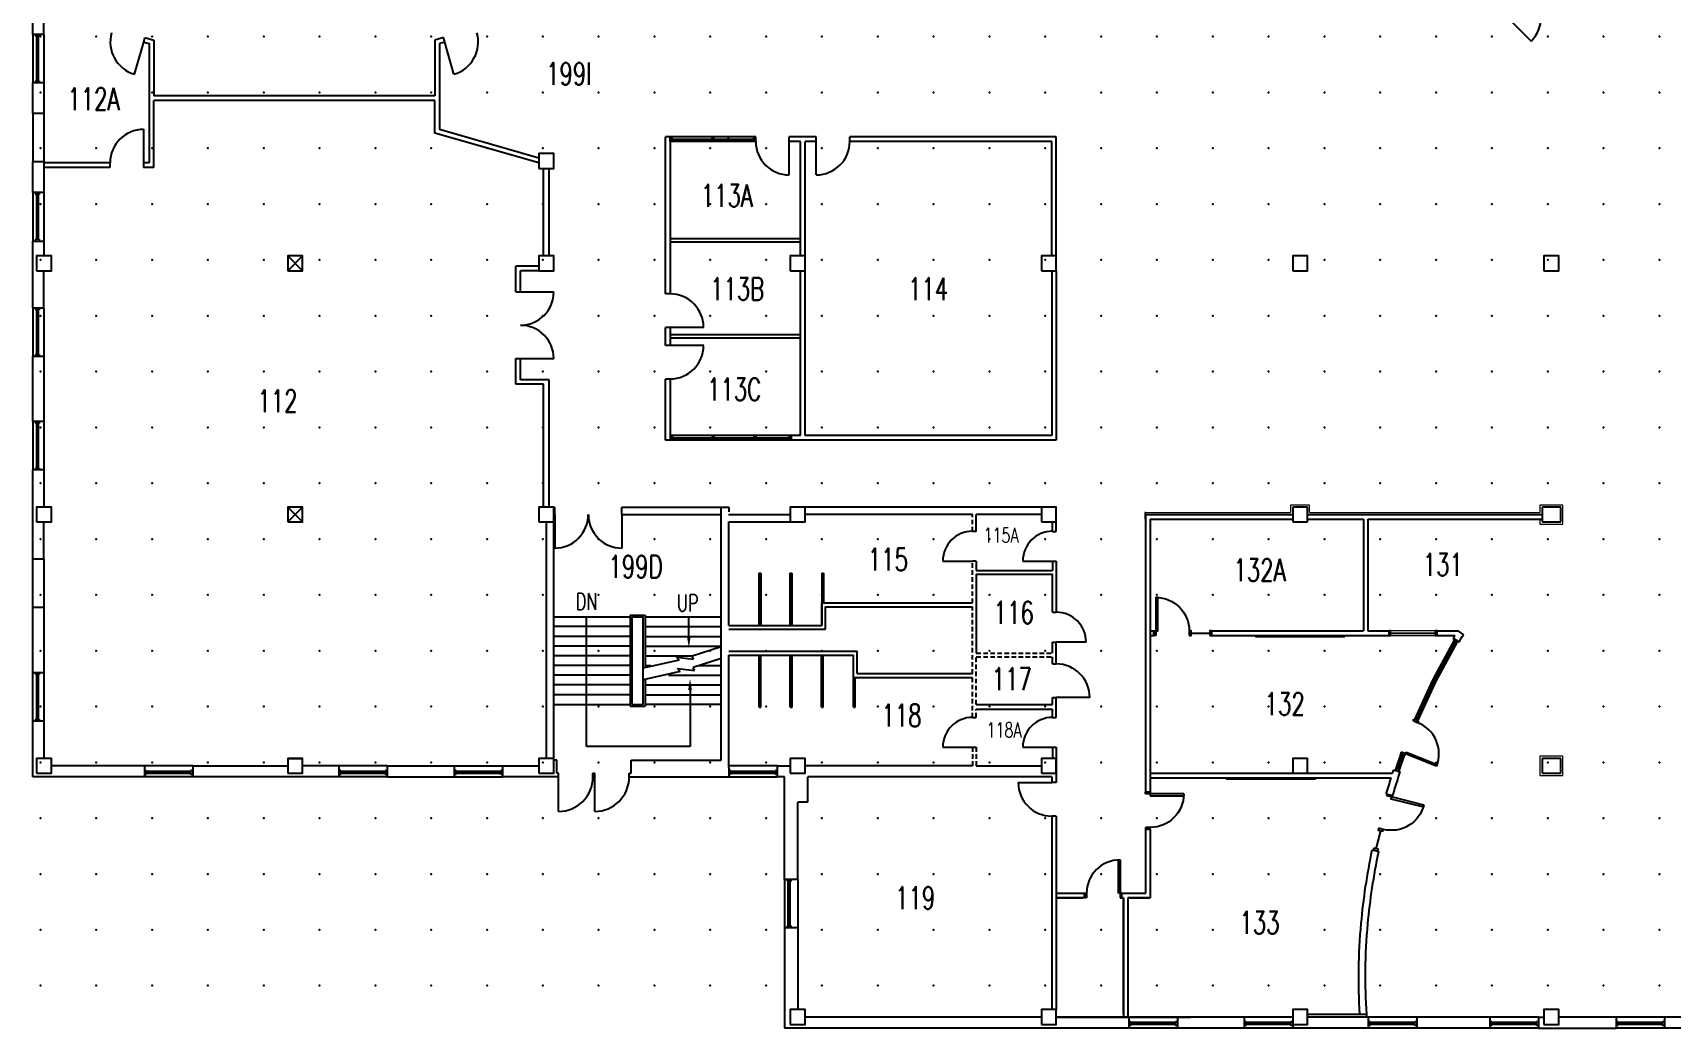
# Model space of a CAD drawing. Header units: millimetres. Extents: x 14 to 316, y 29 to 222.
# Drawn here: x 14.1 to 163, y 29.3 to 119.8 of the extents above; entities that cross this region are included whole.
import ezdxf
from ezdxf.enums import TextEntityAlignment as Align

# ---------------------------------------------------------------- set-up
doc = ezdxf.new("R2010")
doc.units = ezdxf.units.MM
doc.linetypes.add('DASH5', pattern=[0.63889, 0.41667, -0.22222])
for name, color, linetype in [('A-CIRC-TEXT', 1, 'Continuous'), ('A-DOOR', 2, 'Continuous'), ('A-FLOR-IDEN', 202, 'Continuous'), ('A-FLOR-LEVL', 7, 'DASH5'), ('A-FLOR-STRS', 1, 'Continuous'), ('A-FLOR-TPTN', 40, 'Continuous'), ('A-GLAZ', 5, 'Continuous'), ('A-WALL', 7, 'Continuous')]:
    doc.layers.add(name, color=color, linetype=linetype)
doc.styles.add('ROMANS', font='romans.shx', dxfattribs={"height": 0.1})

# ---------------------------------------------------------------- blocks, each defined once
blk = doc.blocks.new('*U4')
blk.add_point((0, 0))
blk = doc.blocks.new('*U5')
at = {"color": 0, "linetype": 'ByBlock', "lineweight": -2, "transparency": 16777216}
for p in [(0, 86.2342), (5.0726, 86.2342), (10.1452, 86.2342), (15.2178, 86.2342), (20.2904, 86.2342), (25.363, 86.2342), (30.4356, 86.2342), (35.5082, 86.2342), (40.5808, 86.2342), (45.6534, 86.2342), (50.726, 86.2342), (55.7986, 86.2342), (60.8712, 86.2342), (65.9438, 86.2342), (71.0164, 86.2342), (76.089, 86.2342), (81.1616, 86.2342), (86.2342, 86.2342), (91.3068, 86.2342), (96.3794, 86.2342), (101.452, 86.2342), (106.5246, 86.2342), (111.5972, 86.2342), (116.6698, 86.2342), (121.7424, 86.2342), (126.815, 86.2342), (131.8876, 86.2342), (136.9602, 86.2342), (142.0328, 86.2342), (147.1054, 86.2342), (0, 81.1616), (5.0726, 81.1616), (10.1452, 81.1616), (15.2178, 81.1616), (20.2904, 81.1616), (25.363, 81.1616), (30.4356, 81.1616), (35.5082, 81.1616), (40.5808, 81.1616), (45.6534, 81.1616), (50.726, 81.1616), (55.7986, 81.1616), (60.8712, 81.1616), (65.9438, 81.1616), (71.0164, 81.1616), (76.089, 81.1616), (81.1616, 81.1616), (86.2342, 81.1616), (91.3068, 81.1616), (96.3794, 81.1616), (101.452, 81.1616), (106.5246, 81.1616), (111.5972, 81.1616), (116.6698, 81.1616), (121.7424, 81.1616), (126.815, 81.1616), (131.8876, 81.1616), (136.9602, 81.1616), (142.0328, 81.1616), (147.1054, 81.1616), (0, 76.089), (5.0726, 76.089), (10.1452, 76.089), (15.2178, 76.089), (20.2904, 76.089), (25.363, 76.089), (30.4356, 76.089), (35.5082, 76.089), (40.5808, 76.089), (45.6534, 76.089), (50.726, 76.089), (55.7986, 76.089), (60.8712, 76.089), (65.9438, 76.089), (71.0164, 76.089), (76.089, 76.089), (81.1616, 76.089), (86.2342, 76.089), (91.3068, 76.089), (96.3794, 76.089), (101.452, 76.089), (106.5246, 76.089), (111.5972, 76.089), (116.6698, 76.089), (121.7424, 76.089), (126.815, 76.089), (131.8876, 76.089), (136.9602, 76.089), (142.0328, 76.089), (147.1054, 76.089), (0, 71.0164), (5.0726, 71.0164), (10.1452, 71.0164), (15.2178, 71.0164), (20.2904, 71.0164), (25.363, 71.0164), (30.4356, 71.0164), (35.5082, 71.0164), (40.5808, 71.0164), (45.6534, 71.0164), (50.726, 71.0164), (55.7986, 71.0164), (60.8712, 71.0164), (65.9438, 71.0164), (71.0164, 71.0164), (76.089, 71.0164), (81.1616, 71.0164), (86.2342, 71.0164), (91.3068, 71.0164), (96.3794, 71.0164), (101.452, 71.0164), (106.5246, 71.0164), (111.5972, 71.0164), (116.6698, 71.0164), (121.7424, 71.0164), (126.815, 71.0164), (131.8876, 71.0164), (136.9602, 71.0164), (142.0328, 71.0164), (147.1054, 71.0164), (0, 65.9438), (5.0726, 65.9438), (10.1452, 65.9438), (15.2178, 65.9438), (20.2904, 65.9438), (25.363, 65.9438), (30.4356, 65.9438), (35.5082, 65.9438), (40.5808, 65.9438), (45.6534, 65.9438), (50.726, 65.9438), (55.7986, 65.9438), (60.8712, 65.9438), (65.9438, 65.9438), (71.0164, 65.9438), (76.089, 65.9438), (81.1616, 65.9438), (86.2342, 65.9438), (91.3068, 65.9438), (96.3794, 65.9438), (101.452, 65.9438), (106.5246, 65.9438), (111.5972, 65.9438), (116.6698, 65.9438), (121.7424, 65.9438), (126.815, 65.9438), (131.8876, 65.9438), (136.9602, 65.9438), (142.0328, 65.9438), (147.1054, 65.9438), (0, 60.8712), (5.0726, 60.8712), (10.1452, 60.8712), (15.2178, 60.8712), (20.2904, 60.8712), (25.363, 60.8712), (30.4356, 60.8712), (35.5082, 60.8712), (40.5808, 60.8712), (45.6534, 60.8712), (50.726, 60.8712), (55.7986, 60.8712), (60.8712, 60.8712), (65.9438, 60.8712), (71.0164, 60.8712), (76.089, 60.8712), (81.1616, 60.8712), (86.2342, 60.8712), (91.3068, 60.8712), (96.3794, 60.8712), (101.452, 60.8712), (106.5246, 60.8712), (111.5972, 60.8712), (116.6698, 60.8712), (121.7424, 60.8712), (126.815, 60.8712), (131.8876, 60.8712), (136.9602, 60.8712), (142.0328, 60.8712), (147.1054, 60.8712), (0, 55.7986), (5.0726, 55.7986), (10.1452, 55.7986), (15.2178, 55.7986), (20.2904, 55.7986), (25.363, 55.7986), (30.4356, 55.7986), (35.5082, 55.7986), (40.5808, 55.7986), (45.6534, 55.7986), (50.726, 55.7986), (55.7986, 55.7986), (60.8712, 55.7986), (65.9438, 55.7986), (71.0164, 55.7986), (76.089, 55.7986), (81.1616, 55.7986), (86.2342, 55.7986), (91.3068, 55.7986), (96.3794, 55.7986), (101.452, 55.7986), (106.5246, 55.7986), (111.5972, 55.7986), (116.6698, 55.7986), (121.7424, 55.7986), (126.815, 55.7986), (131.8876, 55.7986), (136.9602, 55.7986), (142.0328, 55.7986), (147.1054, 55.7986), (0, 50.726), (5.0726, 50.726), (10.1452, 50.726), (15.2178, 50.726), (20.2904, 50.726), (25.363, 50.726), (30.4356, 50.726), (35.5082, 50.726), (40.5808, 50.726), (45.6534, 50.726), (50.726, 50.726), (55.7986, 50.726), (60.8712, 50.726), (65.9438, 50.726), (71.0164, 50.726), (76.089, 50.726), (81.1616, 50.726), (86.2342, 50.726), (91.3068, 50.726), (96.3794, 50.726), (101.452, 50.726), (106.5246, 50.726), (111.5972, 50.726), (116.6698, 50.726), (121.7424, 50.726), (126.815, 50.726), (131.8876, 50.726), (136.9602, 50.726), (142.0328, 50.726), (147.1054, 50.726), (0, 45.6534), (5.0726, 45.6534), (10.1452, 45.6534), (15.2178, 45.6534), (20.2904, 45.6534), (25.363, 45.6534), (30.4356, 45.6534), (35.5082, 45.6534), (40.5808, 45.6534), (45.6534, 45.6534), (50.726, 45.6534), (55.7986, 45.6534), (60.8712, 45.6534), (65.9438, 45.6534), (71.0164, 45.6534), (76.089, 45.6534), (81.1616, 45.6534), (86.2342, 45.6534), (91.3068, 45.6534), (96.3794, 45.6534), (101.452, 45.6534), (106.5246, 45.6534), (111.5972, 45.6534), (116.6698, 45.6534), (121.7424, 45.6534), (126.815, 45.6534), (131.8876, 45.6534), (136.9602, 45.6534), (142.0328, 45.6534), (147.1054, 45.6534), (0, 40.5808), (5.0726, 40.5808), (10.1452, 40.5808), (15.2178, 40.5808), (20.2904, 40.5808), (25.363, 40.5808), (30.4356, 40.5808), (35.5082, 40.5808), (40.5808, 40.5808), (45.6534, 40.5808), (50.726, 40.5808), (55.7986, 40.5808), (60.8712, 40.5808), (65.9438, 40.5808), (71.0164, 40.5808), (76.089, 40.5808), (81.1616, 40.5808), (86.2342, 40.5808), (91.3068, 40.5808), (96.3794, 40.5808), (101.452, 40.5808), (106.5246, 40.5808), (111.5972, 40.5808), (116.6698, 40.5808), (121.7424, 40.5808), (126.815, 40.5808), (131.8876, 40.5808), (136.9602, 40.5808), (142.0328, 40.5808), (147.1054, 40.5808), (0, 35.5082), (5.0726, 35.5082), (10.1452, 35.5082), (15.2178, 35.5082), (20.2904, 35.5082), (25.363, 35.5082), (30.4356, 35.5082), (35.5082, 35.5082), (40.5808, 35.5082), (45.6534, 35.5082), (50.726, 35.5082), (55.7986, 35.5082), (60.8712, 35.5082), (65.9438, 35.5082), (71.0164, 35.5082), (76.089, 35.5082), (81.1616, 35.5082), (86.2342, 35.5082), (91.3068, 35.5082), (96.3794, 35.5082), (101.452, 35.5082), (106.5246, 35.5082), (111.5972, 35.5082), (116.6698, 35.5082), (121.7424, 35.5082), (126.815, 35.5082), (131.8876, 35.5082), (136.9602, 35.5082), (142.0328, 35.5082), (147.1054, 35.5082), (0, 30.4356), (5.0726, 30.4356), (10.1452, 30.4356), (15.2178, 30.4356), (20.2904, 30.4356), (25.363, 30.4356), (30.4356, 30.4356), (35.5082, 30.4356), (40.5808, 30.4356), (45.6534, 30.4356), (50.726, 30.4356), (55.7986, 30.4356), (60.8712, 30.4356), (65.9438, 30.4356), (71.0164, 30.4356), (76.089, 30.4356), (81.1616, 30.4356), (86.2342, 30.4356), (91.3068, 30.4356), (96.3794, 30.4356), (101.452, 30.4356), (106.5246, 30.4356), (111.5972, 30.4356), (116.6698, 30.4356), (121.7424, 30.4356), (126.815, 30.4356), (131.8876, 30.4356), (136.9602, 30.4356), (142.0328, 30.4356), (147.1054, 30.4356), (0, 25.363), (5.0726, 25.363), (10.1452, 25.363), (15.2178, 25.363), (20.2904, 25.363), (25.363, 25.363), (30.4356, 25.363), (35.5082, 25.363), (40.5808, 25.363), (45.6534, 25.363), (50.726, 25.363), (55.7986, 25.363), (60.8712, 25.363), (65.9438, 25.363), (71.0164, 25.363), (76.089, 25.363), (81.1616, 25.363), (86.2342, 25.363), (91.3068, 25.363), (96.3794, 25.363), (101.452, 25.363), (106.5246, 25.363), (111.5972, 25.363), (116.6698, 25.363), (121.7424, 25.363), (126.815, 25.363), (131.8876, 25.363), (136.9602, 25.363), (142.0328, 25.363), (147.1054, 25.363), (0, 20.2904), (5.0726, 20.2904), (10.1452, 20.2904), (15.2178, 20.2904), (20.2904, 20.2904), (25.363, 20.2904), (30.4356, 20.2904), (35.5082, 20.2904), (40.5808, 20.2904), (45.6534, 20.2904), (50.726, 20.2904), (55.7986, 20.2904), (60.8712, 20.2904), (65.9438, 20.2904), (71.0164, 20.2904), (76.089, 20.2904), (81.1616, 20.2904), (86.2342, 20.2904), (91.3068, 20.2904), (96.3794, 20.2904), (101.452, 20.2904), (106.5246, 20.2904), (111.5972, 20.2904), (116.6698, 20.2904), (121.7424, 20.2904), (126.815, 20.2904), (131.8876, 20.2904), (136.9602, 20.2904), (142.0328, 20.2904), (147.1054, 20.2904), (0, 15.2178), (5.0726, 15.2178), (10.1452, 15.2178), (15.2178, 15.2178), (20.2904, 15.2178), (25.363, 15.2178), (30.4356, 15.2178), (35.5082, 15.2178), (40.5808, 15.2178), (45.6534, 15.2178), (50.726, 15.2178), (55.7986, 15.2178), (60.8712, 15.2178), (65.9438, 15.2178), (71.0164, 15.2178), (76.089, 15.2178), (81.1616, 15.2178), (86.2342, 15.2178), (91.3068, 15.2178), (96.3794, 15.2178), (101.452, 15.2178), (106.5246, 15.2178), (111.5972, 15.2178), (116.6698, 15.2178), (121.7424, 15.2178), (126.815, 15.2178), (131.8876, 15.2178), (136.9602, 15.2178), (142.0328, 15.2178), (147.1054, 15.2178), (0, 10.1452), (5.0726, 10.1452), (10.1452, 10.1452), (15.2178, 10.1452), (20.2904, 10.1452), (25.363, 10.1452), (30.4356, 10.1452), (35.5082, 10.1452), (40.5808, 10.1452), (45.6534, 10.1452), (50.726, 10.1452), (55.7986, 10.1452), (60.8712, 10.1452), (65.9438, 10.1452), (71.0164, 10.1452), (76.089, 10.1452), (81.1616, 10.1452), (86.2342, 10.1452), (91.3068, 10.1452), (96.3794, 10.1452), (101.452, 10.1452), (106.5246, 10.1452), (111.5972, 10.1452), (116.6698, 10.1452), (121.7424, 10.1452), (126.815, 10.1452), (131.8876, 10.1452), (136.9602, 10.1452), (142.0328, 10.1452), (147.1054, 10.1452), (0, 5.0726), (5.0726, 5.0726), (10.1452, 5.0726), (15.2178, 5.0726), (20.2904, 5.0726), (25.363, 5.0726), (30.4356, 5.0726), (35.5082, 5.0726), (40.5808, 5.0726), (45.6534, 5.0726), (50.726, 5.0726), (55.7986, 5.0726), (60.8712, 5.0726), (65.9438, 5.0726), (71.0164, 5.0726), (76.089, 5.0726), (81.1616, 5.0726), (86.2342, 5.0726), (91.3068, 5.0726), (96.3794, 5.0726), (101.452, 5.0726), (106.5246, 5.0726), (111.5972, 5.0726), (116.6698, 5.0726), (121.7424, 5.0726), (126.815, 5.0726), (131.8876, 5.0726), (136.9602, 5.0726), (142.0328, 5.0726), (147.1054, 5.0726), (0, 0), (5.0726, 0), (10.1452, 0), (15.2178, 0), (20.2904, 0), (25.363, 0), (30.4356, 0), (35.5082, 0), (40.5808, 0), (45.6534, 0), (50.726, 0), (55.7986, 0), (60.8712, 0), (65.9438, 0), (71.0164, 0), (76.089, 0), (81.1616, 0), (86.2342, 0), (91.3068, 0), (96.3794, 0), (101.452, 0), (106.5246, 0), (111.5972, 0), (116.6698, 0), (121.7424, 0), (126.815, 0), (131.8876, 0), (136.9602, 0), (142.0328, 0), (147.1054, 0)]:
    blk.add_blockref('*U4', p, dxfattribs=at)

msp = doc.modelspace()

# ---------------------------------------------------------------- linework, layer by layer
at = {"layer": 'A-CIRC-TEXT'}
for p, q in [((64.38, 54.91), (64.38, 66.67)), ((73.69, 64.91), (73.69, 66.67)), ((73.8, 60.03), (73.8, 54.91)), ((73.8, 54.91), (64.38, 54.91))]:
    msp.add_line(p, q, dxfattribs=at)
for points in [[(73.86, 64.91), (73.52, 64.91), (73.69, 63.89)], [(73.97, 60.03), (73.63, 60.03), (73.8, 61.05)]]:
    msp.add_solid(points, dxfattribs=at)
at = {"layer": 'A-DOOR'}
for p, q in [((148.09, 121.15), (150.24, 119)), ((23.32, 115.99), (24.16, 118.91)), ((52.35, 115.99), (51.51, 118.91)), ((24.14, 110.98), (24.14, 107.93)), ((82.81, 106.83), (82.81, 109.88)), ((85.27, 106.83), (85.27, 109.88)), ((58.38, 96.22), (61.42, 96.22)), ((75.04, 92.98), (71.99, 92.98)), ((75.04, 91.34), (71.99, 91.34)), ((58.38, 90.14), (61.42, 90.14)), ((61.51, 75.97), (61.51, 72.93)), ((67.6, 75.97), (67.6, 72.93)), ((96.77, 71.75), (99.47, 71.75)), ((104.04, 71.75), (106.74, 71.75)), ((109.79, 64.39), (107.08, 64.39)), ((119.33, 65.2), (121.02, 65.2)), ((110.12, 59.36), (107.08, 59.36)), ((96.77, 54.84), (99.47, 54.84)), ((104.03, 54.84), (106.74, 54.84)), ((61.85, 49), (61.85, 52.13)), ((65.14, 49), (65.14, 52.13)), ((103.61, 51.62), (106.66, 51.62)), ((115.19, 50.59), (115.19, 50.76)), ((115.19, 50.76), (115.62, 50.76)), ((115.62, 50.76), (115.62, 50.59)), ((115.62, 50.76), (115.62, 50.59)), ((115.62, 50.59), (115.19, 50.59)), ((115.62, 50.59), (115.19, 50.59)), ((118.66, 50.59), (115.62, 50.59)), ((115.62, 50.59), (115.62, 50.42)), ((115.62, 50.42), (118.66, 50.42)), ((118.66, 50.42), (118.66, 50.59)), ((115.19, 47.55), (115.19, 47.38)), ((115.62, 47.55), (115.19, 47.55)), ((115.19, 47.38), (115.62, 47.38)), ((115.62, 47.38), (115.62, 47.55)), ((136.54, 47.25), (136.12, 45.61)), ((112.72, 41.56), (112.72, 44.61)), ((112.72, 44.61), (112.87, 44.61)), ((112.87, 44.61), (112.87, 41.56)), ((109.65, 41.56), (109.82, 41.56)), ((109.65, 41.15), (109.65, 41.56)), ((109.82, 41.15), (109.65, 41.15)), ((109.82, 41.56), (109.82, 41.15)), ((112.87, 41.56), (112.72, 41.56)), ((113.03, 41.56), (112.87, 41.56)), ((112.87, 41.56), (112.87, 41.15)), ((112.87, 41.15), (113.03, 41.15)), ((113.03, 41.15), (113.03, 41.56))]:
    msp.add_line(p, q, dxfattribs=at)
at = {"layer": 'A-DOOR', "extrusion": (0, 0, -1)}
for p, q in [((139.52, 57.22), (139.58, 57.38)), ((139.92, 57.07), (139.52, 57.22)), ((139.58, 57.38), (139.98, 57.23)), ((139.98, 57.23), (139.92, 57.07)), ((138.41, 54.39), (138.35, 54.23)), ((138.35, 54.23), (138.75, 54.08)), ((138.81, 54.23), (138.41, 54.39)), ((138.75, 54.08), (138.81, 54.23)), ((138.81, 54.23), (138.87, 54.39)), ((141.64, 53.12), (138.81, 54.23)), ((138.87, 54.39), (141.7, 53.28)), ((141.7, 53.28), (141.64, 53.12))]:
    msp.add_line(p, q, dxfattribs=at)
at = {"layer": 'A-DOOR', "linetype": 'Continuous', "flags": 128}
for points in [[(116.12, 65.41), (116.29, 65.41), (116.29, 68.45), (116.12, 68.45), (116.12, 65.41)], [(116.12, 64.99), (115.95, 64.99), (115.95, 65.41), (116.12, 65.41), (116.12, 64.99)], [(119.16, 64.99), (119.33, 64.99), (119.33, 65.41), (119.16, 65.41), (119.16, 64.99)], [(121.02, 64.99), (121.19, 64.99), (121.19, 65.41), (121.02, 65.41), (121.02, 64.99)], [(137.12, 50.42), (137.16, 50.58), (137.57, 50.48), (137.53, 50.32), (137.12, 50.42)], [(137.53, 50.32), (137.48, 50.15), (140.44, 49.41), (140.48, 49.58), (137.53, 50.32)], [(136.37, 47.47), (136.33, 47.3), (136.74, 47.2), (136.78, 47.37), (136.37, 47.47)], [(135.92, 45.66), (135.88, 45.5), (136.29, 45.4), (136.33, 45.56), (135.92, 45.66)]]:
    msp.add_lwpolyline(points, close=True, dxfattribs=at)
at = {"layer": 'A-DOOR', "flags": 128}
for points in [[(109.65, 41.56), (109.65, 41.15)], [(113.03, 41.15), (113.03, 41.56)]]:
    msp.add_lwpolyline(points, dxfattribs=at)
at = {"layer": 'A-DOOR'}
for centre, radius, start, end in [((148.09, 121.15), 3.04, 314.9899, 359.9899), ((24.16, 118.91), 3.04, 164.0546, 254.0546), ((51.51, 118.91), 3.04, 285.9454, 15.9454), ((24.14, 107.93), 3.04, 90, 180), ((82.81, 109.88), 3.04, 180, 270), ((85.27, 109.88), 3.04, 270, 0), ((58.38, 96.22), 3.04, 270, 0), ((71.99, 92.98), 3.04, 0, 90), ((58.38, 90.14), 3.04, 0, 90), ((71.99, 91.34), 3.04, 270, 0), ((61.51, 75.97), 3.04, 270, 0), ((67.6, 75.97), 3.04, 180, 270), ((99.47, 71.75), 2.71, 90, 180), ((106.74, 71.75), 2.71, 90, 180), ((107.08, 64.39), 2.71, 0, 90), ((107.08, 59.36), 3.04, 0, 90), ((99.47, 54.84), 2.71, 90, 180), ((106.74, 54.84), 2.71, 90, 180), ((138.81, 54.23), 3.04, 338.6108, 68.6108), ((61.85, 52.13), 3.13, 270, 0), ((65.14, 52.13), 3.13, 270, 0), ((106.66, 51.62), 3.04, 180, 270), ((112.87, 41.56), 3.04, 90, 180)]:
    msp.add_arc(centre, radius, start, end, dxfattribs=at)
at = {"layer": 'A-DOOR', "linetype": 'Continuous', "extrusion": (0, 0, -1)}
for centre, start, end in [((-116.12, 65.41), 90, 180), ((-137.53, 50.32), 194.1066, 284.1066)]:
    msp.add_arc(centre, 3.04, start, end, dxfattribs=at)
at = {"layer": 'A-DOOR', "extrusion": (0, 0, -1)}
msp.add_arc((-115.62, 50.59), 3.04, 180, 270, dxfattribs=at)
at = {"layer": 'A-FLOR-LEVL', "linetype": 'Continuous'}
for p, q in [((61.42, 76.65), (61.51, 76.65)), ((67.6, 76.65), (76.64, 76.65)), ((77.32, 75.97), (82.9, 75.97))]:
    msp.add_line(p, q, dxfattribs=at)
at = {"layer": 'A-FLOR-LEVL'}
for p, q in [((77.32, 76.65), (77.32, 75.97)), ((84.25, 75.8), (84.25, 76.65)), ((99.47, 74.45), (99.47, 75.97)), ((99.47, 67.94), (99.47, 71.75)), ((99.47, 61.52), (99.47, 67.6)), ((106.74, 67.1), (107.08, 67.1)), ((106.74, 64.39), (107.08, 64.39)), ((99.81, 63.38), (106.74, 63.38)), ((99.81, 63.04), (106.75, 63.04)), ((99.81, 58.73), (99.81, 63.04)), ((99.47, 57.54), (99.47, 61.18)), ((99.81, 57.54), (99.81, 58.3)), ((99.47, 57.54), (99.81, 57.54)), ((99.47, 54.84), (99.47, 53.15)), ((99.47, 54.84), (99.81, 54.84)), ((99.81, 54.84), (99.81, 53.15))]:
    msp.add_line(p, q, dxfattribs=at)
at = {"layer": 'A-FLOR-STRS'}
for p, q in [((61.42, 66.67), (68.36, 66.67)), ((68.36, 65.79), (61.42, 65.79)), ((68.36, 66.84), (68.36, 58.56)), ((68.36, 66.84), (69.71, 66.84)), ((68.53, 58.73), (68.53, 66.67)), ((68.53, 66.67), (69.54, 66.67)), ((69.54, 58.73), (69.54, 66.67)), ((69.71, 66.84), (69.71, 62.09)), ((69.71, 66.67), (76.66, 66.67)), ((69.71, 65.79), (76.58, 65.79)), ((68.36, 64.91), (61.42, 64.91)), ((68.36, 64.03), (61.42, 64.03)), ((69.71, 64.91), (76.64, 64.91)), ((69.71, 64.03), (76.64, 64.03)), ((68.36, 63.14), (61.42, 63.14)), ((72.81, 62.75), (69.54, 62.03)), ((69.71, 63.14), (74.05, 63.14)), ((72.58, 63.02), (74.11, 62.84)), ((72.81, 62.75), (72.58, 63.02)), ((76.64, 63.96), (73.98, 63.12)), ((74.11, 62.84), (73.98, 63.12)), ((76.64, 62.9), (74.07, 62.08)), ((68.36, 62.26), (61.42, 62.26)), ((68.36, 61.38), (61.42, 61.38)), ((72.9, 61.71), (69.54, 60.97)), ((69.71, 62.26), (70.25, 62.26)), ((71.84, 61.38), (76.64, 61.38)), ((72.67, 61.99), (74.2, 61.8)), ((72.9, 61.71), (72.67, 61.99)), ((74.2, 61.8), (74.07, 62.08)), ((74.63, 62.26), (76.64, 62.26)), ((68.36, 60.5), (61.42, 60.5)), ((68.36, 59.61), (61.42, 59.61)), ((69.71, 61.02), (69.71, 58.56)), ((69.71, 60.5), (76.64, 60.5)), ((69.71, 59.61), (76.64, 59.61)), ((61.42, 58.73), (68.36, 58.73)), ((68.36, 58.56), (69.71, 58.56)), ((68.53, 58.73), (69.54, 58.73)), ((76.64, 58.73), (69.71, 58.73))]:
    msp.add_line(p, q, dxfattribs=at)
at = {"layer": 'A-FLOR-TPTN'}
for p, q in [((80.06, 70.65), (80.06, 65.91)), ((80.06, 70.65), (80.23, 70.65)), ((80.23, 70.65), (80.23, 65.91)), ((82.87, 70.65), (82.87, 65.91)), ((82.87, 70.65), (83.04, 70.65)), ((83.04, 70.65), (83.04, 65.91)), ((85.78, 70.65), (85.78, 65.91)), ((85.78, 70.65), (85.94, 70.65)), ((85.94, 70.65), (85.94, 67.94)), ((80.07, 58.47), (80.07, 63.21)), ((80.24, 58.47), (80.24, 63.21)), ((82.9, 58.47), (82.9, 63.21)), ((83.07, 58.47), (83.07, 63.21)), ((85.73, 58.47), (85.73, 63.21)), ((85.9, 58.47), (85.9, 63.21)), ((88.64, 58.47), (88.64, 61.18)), ((88.8, 58.47), (88.8, 61.18)), ((80.07, 58.47), (80.24, 58.47)), ((82.9, 58.47), (83.07, 58.47)), ((85.73, 58.47), (85.9, 58.47)), ((88.64, 58.47), (88.8, 58.47))]:
    msp.add_line(p, q, dxfattribs=at)
at = {"layer": 'A-GLAZ'}
for p, q in [((14.33, 119.6), (14.33, 119.43)), ((14.67, 119.43), (14.33, 119.43)), ((14.41, 119.43), (14.41, 115.37)), ((14.58, 119.43), (14.58, 115.37)), ((14.67, 119.6), (14.67, 119.43)), ((14.33, 115.37), (14.33, 115.2)), ((14.67, 115.37), (14.33, 115.37)), ((14.67, 115.37), (14.67, 115.21)), ((137.45, 65.2), (141.51, 65.2)), ((143.19, 64.51), (141.33, 61.06)), ((143.34, 64.43), (141.48, 60.98)), ((141.63, 60.9), (143.49, 64.35)), ((141.26, 60.92), (139.63, 57.36)), ((141.41, 60.85), (139.79, 57.29)), ((139.94, 57.22), (141.57, 60.78)), ((138.39, 54.22), (137.93, 52.89)), ((138.09, 52.83), (138.55, 54.16)), ((138.25, 52.78), (138.71, 54.11)), ((82.65, 42.66), (82.65, 42.83)), ((82.65, 42.66), (82.65, 42.83)), ((82.65, 42.66), (82.99, 42.66)), ((82.65, 42.66), (82.99, 42.66)), ((82.73, 38.6), (82.73, 42.66)), ((82.73, 38.6), (82.73, 42.66)), ((82.9, 38.6), (82.9, 42.66)), ((82.9, 38.6), (82.9, 42.66)), ((82.99, 42.66), (82.99, 42.83)), ((82.99, 42.66), (82.99, 42.83)), ((82.65, 38.6), (82.99, 38.6)), ((82.65, 38.43), (82.65, 38.6)), ((82.65, 38.6), (82.99, 38.6)), ((82.65, 38.43), (82.65, 38.6)), ((82.99, 38.43), (82.99, 38.6)), ((82.99, 38.43), (82.99, 38.6)), ((146.66, 29.89), (146.49, 29.89)), ((146.66, 29.89), (146.49, 29.89)), ((146.66, 29.55), (146.66, 29.89)), ((146.66, 29.55), (146.66, 29.89)), ((150.71, 29.81), (146.66, 29.81)), ((150.71, 29.81), (146.66, 29.81)), ((150.88, 29.89), (150.71, 29.89)), ((150.71, 29.55), (150.71, 29.89)), ((150.88, 29.89), (150.71, 29.89)), ((150.71, 29.55), (150.71, 29.89)), ((158.11, 29.89), (157.94, 29.89)), ((158.11, 29.89), (157.94, 29.89)), ((158.11, 29.55), (158.11, 29.89)), ((158.11, 29.55), (158.11, 29.89)), ((162.17, 29.81), (158.11, 29.81)), ((162.17, 29.81), (158.11, 29.81)), ((162.33, 29.89), (162.17, 29.89)), ((162.17, 29.55), (162.17, 29.89)), ((162.33, 29.89), (162.17, 29.89)), ((162.17, 29.55), (162.17, 29.89)), ((146.66, 29.55), (146.49, 29.55)), ((146.66, 29.55), (146.49, 29.55)), ((150.71, 29.64), (146.66, 29.64)), ((150.71, 29.64), (146.66, 29.64)), ((150.88, 29.55), (150.71, 29.55)), ((150.88, 29.55), (150.71, 29.55)), ((158.11, 29.55), (157.94, 29.55)), ((158.11, 29.55), (157.94, 29.55)), ((162.17, 29.64), (158.11, 29.64)), ((162.17, 29.64), (158.11, 29.64)), ((162.33, 29.55), (162.17, 29.55)), ((162.33, 29.55), (162.17, 29.55))]:
    msp.add_line(p, q, dxfattribs=at)
at = {"layer": 'A-GLAZ', "lineweight": -3, "ltscale": 0.25}
for p, q in [((71.99, 109.88), (71.99, 110.3)), ((72.16, 109.88), (72.16, 110.3)), ((75.8, 109.88), (75.8, 110.3)), ((75.97, 109.88), (75.97, 110.3)), ((79.6, 109.88), (79.6, 110.3)), ((72.16, 110.09), (75.8, 110.09)), ((75.97, 110.09), (79.6, 110.09)), ((71.99, 87.73), (71.99, 87.3)), ((71.99, 83.16), (71.99, 82.74)), ((72.16, 83.16), (72.16, 82.74)), ((72.16, 82.95), (75.8, 82.95)), ((75.8, 83.16), (75.8, 82.74)), ((75.97, 83.16), (75.97, 82.74)), ((75.97, 82.95), (79.6, 82.95)), ((79.6, 83.16), (79.6, 82.74)), ((79.77, 83.16), (79.77, 82.74)), ((79.77, 82.95), (82.81, 82.95)), ((82.81, 83.16), (82.81, 82.74)), ((82.98, 83.16), (82.98, 82.74))]:
    msp.add_line(p, q, dxfattribs=at)
at = {"layer": 'A-GLAZ', "linetype": 'Continuous'}
for p, q in [((14.33, 105.23), (14.33, 105.06)), ((14.67, 105.06), (14.33, 105.06)), ((14.41, 105.06), (14.41, 101)), ((14.58, 105.06), (14.58, 101)), ((14.67, 105.23), (14.67, 105.06)), ((14.67, 101), (14.33, 101)), ((14.33, 101), (14.33, 100.83)), ((14.67, 101), (14.67, 100.83)), ((14.33, 94.74), (14.33, 94.57)), ((14.67, 94.57), (14.33, 94.57)), ((14.41, 94.57), (14.41, 90.52)), ((14.58, 94.57), (14.58, 90.52)), ((14.67, 94.74), (14.67, 94.57)), ((14.67, 90.52), (14.33, 90.52)), ((14.33, 90.52), (14.33, 90.35)), ((14.67, 90.52), (14.67, 90.35)), ((14.33, 84.43), (14.33, 84.26)), ((14.67, 84.26), (14.33, 84.26)), ((14.41, 84.26), (14.41, 80.2)), ((14.58, 84.26), (14.58, 80.2)), ((14.67, 84.43), (14.67, 84.26)), ((14.67, 80.2), (14.33, 80.2)), ((14.33, 80.2), (14.33, 80.03)), ((14.67, 80.2), (14.67, 80.03)), ((14.33, 61.6), (14.33, 61.43)), ((14.67, 61.43), (14.33, 61.43)), ((14.41, 61.43), (14.41, 57.37)), ((14.58, 61.43), (14.58, 57.37)), ((14.67, 61.6), (14.67, 61.43)), ((14.67, 57.37), (14.33, 57.37)), ((14.33, 57.37), (14.33, 57.2)), ((14.67, 57.37), (14.67, 57.2)), ((24.39, 52.71), (24.22, 52.71)), ((24.39, 52.37), (24.22, 52.37)), ((24.39, 52.37), (24.39, 52.71)), ((28.45, 52.62), (24.39, 52.62)), ((28.45, 52.45), (24.39, 52.45)), ((28.45, 52.37), (28.45, 52.71)), ((28.62, 52.71), (28.45, 52.71)), ((28.62, 52.37), (28.45, 52.37)), ((42.06, 52.71), (41.89, 52.71)), ((42.06, 52.37), (41.89, 52.37)), ((42.06, 52.37), (42.06, 52.71)), ((46.12, 52.62), (42.06, 52.62)), ((46.12, 52.45), (42.06, 52.45)), ((46.12, 52.37), (46.12, 52.71)), ((46.29, 52.71), (46.12, 52.71)), ((46.29, 52.37), (46.12, 52.37)), ((52.55, 52.71), (52.38, 52.71)), ((52.55, 52.37), (52.38, 52.37)), ((52.55, 52.37), (52.55, 52.71)), ((56.61, 52.62), (52.55, 52.62)), ((56.61, 52.45), (52.55, 52.45)), ((56.61, 52.37), (56.61, 52.71)), ((56.77, 52.71), (56.61, 52.71)), ((56.77, 52.37), (56.61, 52.37)), ((77.49, 52.71), (77.32, 52.71)), ((77.49, 52.37), (77.32, 52.37)), ((77.49, 52.37), (77.49, 52.71)), ((81.55, 52.62), (77.49, 52.62)), ((81.55, 52.45), (77.49, 52.45)), ((81.55, 52.37), (81.55, 52.71)), ((81.72, 52.71), (81.55, 52.71)), ((81.72, 52.37), (81.55, 52.37)), ((113.84, 29.89), (113.68, 29.89)), ((113.84, 29.89), (113.68, 29.89)), ((113.84, 29.55), (113.84, 29.89)), ((113.84, 29.55), (113.84, 29.89)), ((117.9, 29.81), (113.84, 29.81)), ((117.9, 29.81), (113.84, 29.81)), ((117.9, 29.55), (117.9, 29.89)), ((118.07, 29.89), (117.9, 29.89)), ((117.9, 29.55), (117.9, 29.89)), ((118.07, 29.89), (117.9, 29.89)), ((124.33, 29.89), (124.16, 29.89)), ((124.33, 29.89), (124.16, 29.89)), ((124.33, 29.55), (124.33, 29.89)), ((124.33, 29.55), (124.33, 29.89)), ((128.39, 29.81), (124.33, 29.81)), ((128.39, 29.81), (124.33, 29.81)), ((128.39, 29.55), (128.39, 29.89)), ((128.56, 29.89), (128.39, 29.89)), ((128.39, 29.55), (128.39, 29.89)), ((128.56, 29.89), (128.39, 29.89)), ((135.6, 29.89), (135.43, 29.89)), ((135.6, 29.89), (135.43, 29.89)), ((135.6, 29.55), (135.6, 29.89)), ((135.6, 29.55), (135.6, 29.89)), ((139.65, 29.81), (135.6, 29.81)), ((139.65, 29.81), (135.6, 29.81)), ((139.65, 29.55), (139.65, 29.89)), ((139.82, 29.89), (139.65, 29.89)), ((139.65, 29.55), (139.65, 29.89)), ((139.82, 29.89), (139.65, 29.89)), ((113.84, 29.55), (113.68, 29.55)), ((113.84, 29.55), (113.68, 29.55)), ((117.9, 29.64), (113.84, 29.64)), ((117.9, 29.64), (113.84, 29.64)), ((118.07, 29.55), (117.9, 29.55)), ((118.07, 29.55), (117.9, 29.55)), ((124.33, 29.55), (124.16, 29.55)), ((124.33, 29.55), (124.16, 29.55)), ((128.39, 29.64), (124.33, 29.64)), ((128.39, 29.64), (124.33, 29.64)), ((128.56, 29.55), (128.39, 29.55)), ((128.56, 29.55), (128.39, 29.55)), ((135.6, 29.55), (135.43, 29.55)), ((135.6, 29.55), (135.43, 29.55)), ((139.65, 29.64), (135.6, 29.64)), ((139.65, 29.64), (135.6, 29.64)), ((139.82, 29.55), (139.65, 29.55)), ((139.82, 29.55), (139.65, 29.55))]:
    msp.add_line(p, q, dxfattribs=at)
at = {"layer": 'A-GLAZ', "lineweight": 18}
for p, q in [((141.51, 65.41), (137.45, 65.41)), ((137.45, 64.99), (141.51, 64.99))]:
    msp.add_line(p, q, dxfattribs=at)
at = {"layer": 'A-GLAZ', "flags": 128}
for points in [[(137.28, 65.41), (137.28, 64.99), (137.45, 64.99), (137.45, 65.41), (137.28, 65.41)], [(141.51, 65.41), (141.51, 64.99), (141.68, 64.99), (141.68, 65.41), (141.51, 65.41)]]:
    msp.add_lwpolyline(points, dxfattribs=at)
for points in [[(143.19, 64.51), (143.49, 64.35), (143.56, 64.48), (143.26, 64.64), (143.19, 64.51)], [(141.63, 60.9), (141.33, 61.06), (141.26, 60.93), (141.56, 60.77), (141.63, 60.9)], [(141.26, 60.92), (141.57, 60.78), (141.63, 60.91), (141.32, 61.05), (141.26, 60.92)], [(139.94, 57.22), (139.63, 57.36), (139.57, 57.23), (139.88, 57.09), (139.94, 57.22)], [(138.39, 54.22), (138.71, 54.11), (138.76, 54.25), (138.44, 54.36), (138.39, 54.22)], [(138.25, 52.78), (137.93, 52.89), (137.88, 52.75), (138.2, 52.64), (138.25, 52.78)]]:
    msp.add_lwpolyline(points, close=True, dxfattribs=at)
at = {"layer": 'A-WALL'}
for p, q in [((14.08, 119.6), (14.08, 125.69)), ((15.09, 119.6), (15.09, 120.95)), ((14.08, 119.6), (14.08, 115.21)), ((15.09, 119.6), (14.08, 119.6)), ((15.09, 119.6), (15.09, 115.21)), ((24.16, 118.91), (24.27, 119.32)), ((24.27, 119.32), (25.07, 119.09)), ((51.4, 119.32), (50.6, 119.09)), ((51.51, 118.91), (51.4, 119.32)), ((24.16, 118.91), (24.64, 118.78)), ((24.64, 118.78), (24.64, 107.93)), ((25.07, 119.09), (25.07, 114.02)), ((25.07, 119.09), (25.07, 114.02)), ((50.6, 119.09), (50.6, 114.02)), ((51.51, 118.91), (51.02, 118.78)), ((51.02, 118.78), (51.02, 110.96)), ((14.08, 112.41), (14.08, 115.21)), ((15.09, 115.21), (14.08, 115.21)), ((15.09, 115.21), (15.09, 112.41)), ((50.6, 114.02), (25.07, 114.02)), ((50.6, 113.6), (25.07, 113.6)), ((25.07, 107.51), (25.07, 113.6)), ((50.6, 110.64), (50.6, 113.6)), ((14.08, 112.41), (14.08, 108.02)), ((15.09, 112.41), (14.08, 112.41)), ((15.09, 112.41), (15.09, 108.02)), ((60.07, 107.93), (50.6, 110.64)), ((60.07, 108.37), (51.02, 110.96)), ((71.57, 96.02), (71.57, 110.3)), ((79.77, 110.3), (71.57, 110.3)), ((77.28, 109.88), (77.28, 110.3)), ((79.77, 109.88), (79.77, 110.3)), ((85.27, 110.3), (82.81, 110.3)), ((82.81, 109.88), (82.81, 110.3)), ((85.27, 109.88), (85.27, 110.3)), ((107.08, 110.3), (88.31, 110.3)), ((88.31, 109.88), (88.31, 110.3)), ((107.08, 99.48), (107.08, 110.3)), ((71.99, 109.88), (71.99, 96.02)), ((79.77, 109.88), (71.99, 109.88)), ((83.83, 109.88), (82.81, 109.88)), ((83.83, 99.48), (83.83, 109.88)), ((84.25, 83.16), (84.25, 109.88)), ((85.27, 109.88), (84.25, 109.88)), ((106.66, 109.88), (88.31, 109.88)), ((106.66, 99.48), (106.66, 109.88)), ((14.08, 105.23), (14.08, 108.02)), ((15.09, 108.02), (14.08, 108.02)), ((15.09, 108.02), (15.09, 105.23)), ((21.09, 107.93), (15.09, 107.93)), ((21.09, 107.51), (15.09, 107.51)), ((21.09, 107.93), (21.09, 107.51)), ((24.14, 107.93), (24.14, 107.51)), ((24.64, 107.93), (24.14, 107.93)), ((25.07, 107.51), (24.14, 107.51)), ((60.49, 99.48), (60.49, 107.43)), ((61, 99.48), (61, 107.43)), ((14.08, 105.23), (14.08, 100.83)), ((15.09, 105.23), (14.08, 105.23)), ((15.09, 105.23), (15.09, 100.83)), ((14.08, 94.74), (14.08, 100.83)), ((14.08, 100.83), (15.09, 100.83)), ((15.09, 100.83), (15.09, 99.48)), ((38.6, 99.48), (37.24, 98.13)), ((37.24, 99.48), (38.6, 98.13)), ((60.07, 98.55), (57.96, 98.55)), ((57.96, 96.22), (57.96, 98.55)), ((15.09, 94.74), (15.09, 98.13)), ((60.07, 98.13), (58.38, 98.13)), ((58.38, 96.22), (58.38, 98.13)), ((83.83, 83.16), (83.83, 98.13)), ((106.66, 98.13), (106.66, 83.16)), ((107.08, 98.13), (107.08, 82.74)), ((57.96, 96.22), (58.38, 96.22)), ((71.99, 96.02), (71.57, 96.02)), ((14.08, 94.74), (14.08, 90.35)), ((15.09, 94.74), (14.08, 94.74)), ((15.09, 94.74), (15.09, 90.35)), ((71.57, 91.34), (71.57, 92.98)), ((71.99, 92.98), (71.57, 92.98)), ((71.99, 92.98), (71.99, 91.34)), ((71.99, 92.89), (71.99, 92.98)), ((71.99, 91.34), (71.57, 91.34)), ((14.08, 84.43), (14.08, 90.35)), ((15.09, 90.35), (14.08, 90.35)), ((15.09, 90.35), (15.09, 84.43)), ((57.96, 87.81), (57.96, 90.14)), ((57.96, 90.14), (58.38, 90.14)), ((58.38, 88.23), (58.38, 90.14)), ((61, 88.23), (58.38, 88.23)), ((61, 76.65), (61, 88.23)), ((71.57, 82.74), (71.57, 88.29)), ((71.99, 88.29), (71.57, 88.29)), ((71.99, 88.29), (71.99, 83.16)), ((60.49, 87.81), (57.96, 87.81)), ((60.49, 76.65), (60.49, 87.81)), ((14.08, 84.43), (14.08, 80.03)), ((15.09, 84.43), (14.08, 84.43)), ((15.09, 84.43), (15.09, 80.03)), ((107.08, 82.74), (71.57, 82.74)), ((83.83, 83.16), (71.99, 83.16)), ((106.66, 83.16), (84.25, 83.16)), ((14.08, 71.92), (14.08, 80.03)), ((15.09, 80.03), (14.08, 80.03)), ((15.09, 80.03), (15.09, 76.65)), ((37.24, 76.65), (38.6, 75.3)), ((38.6, 76.65), (37.24, 75.3)), ((38.6, 75.3), (38.6, 76.65)), ((61.51, 75.97), (61.51, 76.65)), ((67.6, 75.97), (67.6, 76.65)), ((76.64, 53.65), (76.64, 76.65)), ((76.64, 76.65), (77.32, 76.65)), ((105.73, 76.65), (84.25, 76.65)), ((99.47, 75.97), (84.25, 75.97)), ((105.73, 75.97), (99.81, 75.97)), ((99.81, 74.45), (99.81, 75.97)), ((115.2, 75.97), (128.56, 75.97)), ((129.91, 76.65), (128.56, 76.65)), ((128.56, 76.65), (128.56, 75.3)), ((129.91, 75.3), (129.91, 76.65)), ((129.91, 75.97), (151.22, 75.97)), ((152.91, 76.65), (151.22, 76.65)), ((151.22, 76.65), (151.22, 75.3)), ((152.91, 75.3), (152.91, 76.65)), ((15.09, 71.92), (15.09, 75.3)), ((60.75, 53.82), (60.75, 75.3)), ((61.42, 53.82), (61.42, 75.3)), ((77.32, 65.91), (77.32, 75.3)), ((99.81, 74.45), (99.47, 74.45)), ((106.74, 74.45), (106.74, 75.3)), ((106.74, 74.45), (107.08, 74.45)), ((107.08, 74.45), (107.08, 75.8)), ((115.61, 75.56), (128.56, 75.56)), ((128.56, 75.3), (129.91, 75.3)), ((129.91, 75.56), (134.98, 75.56)), ((134.98, 75.56), (134.98, 65.41)), ((135.39, 75.56), (135.39, 65.41)), ((135.39, 75.56), (151.22, 75.56)), ((151.22, 75.3), (152.91, 75.3)), ((14.08, 67.52), (14.08, 71.92)), ((15.09, 71.92), (14.08, 71.92)), ((15.09, 71.92), (15.09, 67.52)), ((99.81, 71.75), (99.47, 71.75)), ((99.81, 71.75), (99.81, 70.9)), ((106.74, 71.75), (107.08, 71.75)), ((106.74, 71.75), (106.74, 70.9)), ((107.08, 71.75), (107.08, 67.1)), ((99.81, 70.9), (106.74, 70.9)), ((99.81, 70.56), (106.74, 70.56)), ((99.81, 70.56), (99.81, 63.38)), ((106.74, 67.1), (106.74, 70.56)), ((14.08, 61.6), (14.08, 67.52)), ((15.09, 67.52), (14.08, 67.52)), ((15.09, 67.52), (15.09, 61.6)), ((85.77, 67.94), (99.47, 67.94)), ((85.77, 65.91), (85.77, 67.94)), ((86.11, 67.6), (99.47, 67.6)), ((86.11, 65.57), (86.11, 67.6)), ((77.32, 65.91), (85.77, 65.91)), ((77.32, 65.57), (86.11, 65.57)), ((115.61, 66.58), (115.61, 66.17)), ((115.61, 66.15), (115.61, 66.08)), ((106.74, 63.38), (106.74, 64.39)), ((107.08, 62.4), (107.08, 64.39)), ((115.61, 65.41), (115.95, 65.41)), ((115.61, 64.99), (115.95, 64.99)), ((115.95, 65.41), (115.95, 64.99)), ((121.19, 65.41), (134.98, 65.41)), ((121.19, 65.41), (121.19, 64.99)), ((121.19, 64.99), (137.28, 64.99)), ((135.39, 65.41), (137.28, 65.41)), ((141.68, 65.41), (143.56, 65.41)), ((141.68, 64.99), (143.32, 64.99)), ((143.15, 64.7), (143.68, 64.41)), ((143.56, 65.41), (144.07, 65.06)), ((77.32, 63.55), (88.99, 63.55)), ((77.32, 52.98), (77.32, 63.21)), ((77.32, 63.21), (88.65, 63.21)), ((88.65, 61.18), (88.65, 63.21)), ((88.99, 61.52), (88.99, 63.55)), ((106.74, 62.4), (106.74, 63.04)), ((14.08, 57.2), (14.08, 61.6)), ((15.09, 61.6), (14.08, 61.6)), ((15.09, 61.6), (15.09, 57.2)), ((76.64, 53.65), (76.64, 61.26)), ((88.65, 61.18), (99.47, 61.18)), ((88.99, 61.52), (99.47, 61.52)), ((106.74, 62.4), (107.08, 62.4)), ((99.81, 58.73), (106.74, 58.73)), ((99.81, 58.3), (106.74, 58.3)), ((106.74, 58.73), (106.74, 59.36)), ((106.74, 59.36), (107.08, 59.36)), ((106.74, 57.54), (106.74, 58.3)), ((107.08, 57.54), (107.08, 59.36)), ((14.08, 52.13), (14.08, 57.2)), ((15.09, 57.2), (14.08, 57.2)), ((15.09, 57.2), (15.09, 53.82)), ((106.74, 57.54), (107.08, 57.54)), ((37.24, 53.82), (38.6, 53.82)), ((61.68, 53.65), (61.42, 53.65)), ((61.68, 52.47), (61.68, 53.65)), ((68.44, 53.65), (76.64, 53.65)), ((68.44, 52.47), (68.44, 53.65)), ((106.74, 54.84), (106.74, 53.82)), ((106.74, 54.84), (107.08, 54.84)), ((107.08, 54.84), (107.08, 52.13)), ((129.91, 53.82), (128.56, 53.82)), ((128.56, 53.82), (128.56, 52.47)), ((129.91, 52.47), (129.91, 53.82)), ((152.91, 53.82), (151.22, 53.82)), ((151.22, 53.82), (151.22, 52.47)), ((152.91, 52.47), (152.91, 53.82)), ((24.22, 52.13), (14.08, 52.13)), ((24.22, 53.15), (15.77, 53.15)), ((28.62, 53.15), (24.22, 53.15)), ((24.22, 53.15), (24.22, 52.13)), ((28.62, 52.13), (24.22, 52.13)), ((28.62, 53.15), (37.24, 53.15)), ((28.62, 53.15), (28.62, 52.13)), ((41.89, 52.13), (28.62, 52.13)), ((41.89, 53.15), (38.6, 53.15)), ((46.29, 53.15), (41.89, 53.15)), ((41.89, 53.15), (41.89, 52.13)), ((46.29, 52.13), (41.89, 52.13)), ((46.29, 53.15), (52.38, 53.15)), ((46.29, 53.15), (46.29, 52.13)), ((46.29, 52.13), (52.38, 52.13)), ((52.38, 53.15), (56.77, 53.15)), ((52.38, 53.15), (52.38, 52.13)), ((52.38, 52.13), (56.77, 52.13)), ((56.77, 53.15), (60.07, 53.15)), ((56.77, 53.15), (56.77, 52.13)), ((61.85, 52.13), (56.77, 52.13)), ((61.85, 52.47), (61.68, 52.47)), ((61.85, 52.13), (61.85, 52.47)), ((64.97, 52.47), (65.14, 52.47)), ((64.97, 52.13), (64.97, 52.47)), ((64.97, 52.13), (65.14, 52.13)), ((65.14, 52.13), (65.14, 52.47)), ((68.27, 52.47), (68.44, 52.47)), ((68.27, 52.13), (68.27, 52.47)), ((68.27, 52.13), (77.32, 52.13)), ((81.72, 53.15), (77.32, 53.15)), ((77.32, 52.98), (77.32, 52.13)), ((77.32, 52.13), (81.72, 52.13)), ((81.72, 53.15), (81.72, 52.13)), ((81.72, 53.15), (82.9, 53.15)), ((82.39, 52.13), (81.72, 52.13)), ((82.39, 42.83), (82.39, 52.13)), ((99.47, 53.15), (84.25, 53.15)), ((106.66, 52.13), (84.51, 52.13)), ((84.51, 49.85), (84.51, 52.13)), ((99.81, 53.15), (105.71, 53.15)), ((106.66, 52.13), (106.66, 51.62)), ((107.08, 52.13), (107.08, 51.62)), ((115.61, 52.47), (137.64, 52.47)), ((128.56, 52.47), (129.91, 52.47)), ((137.75, 52.79), (138.33, 52.59)), ((151.22, 52.47), (152.91, 52.47)), ((107.08, 51.62), (106.66, 51.62)), ((115.61, 50.76), (115.2, 50.76)), ((115.61, 52.06), (137.51, 52.06)), ((83.58, 42.83), (83.58, 49.85)), ((84.51, 49.85), (83.58, 49.85)), ((137.06, 50.61), (137.66, 50.46)), ((106.66, 48.58), (106.66, 30.99)), ((107.08, 48.58), (106.66, 48.58)), ((106.66, 48.58), (106.66, 30.99)), ((107.08, 48.58), (106.66, 48.58)), ((107.08, 48.58), (107.08, 30.99)), ((107.08, 48.58), (107.08, 41.82)), ((115.2, 44.26), (115.2, 47.38)), ((115.61, 47.38), (115.2, 47.38)), ((115.2, 47.38), (115.61, 47.38)), ((115.61, 47.38), (115.61, 44.26)), ((107.08, 45.54), (107.08, 45.2)), ((135.79, 45.52), (136.38, 45.37)), ((82.39, 42.83), (82.39, 38.43)), ((83.58, 42.83), (82.39, 42.83)), ((83.58, 42.83), (83.58, 38.43)), ((107.08, 41.56), (109.45, 41.56)), ((107.08, 41.39), (107.08, 30.99)), ((107.08, 41.15), (109.45, 41.15)), ((112.83, 41.56), (115.2, 41.56)), ((112.87, 41.15), (113.17, 41.15)), ((113.17, 41.15), (113.17, 30.32)), ((113.58, 41.15), (113.58, 30.32)), ((113.58, 41.15), (115.61, 41.15)), ((115.61, 41.56), (115.61, 41.15)), ((82.39, 38.43), (82.39, 29.3)), ((83.58, 38.43), (82.39, 38.43)), ((83.58, 38.43), (83.58, 30.99)), ((105.73, 30.32), (84.25, 30.32)), ((113.68, 30.32), (107.08, 30.32)), ((107.08, 30.32), (119.26, 30.32)), ((113.68, 30.32), (107.08, 30.32)), ((113.68, 30.32), (113.68, 29.3)), ((118.11, 30.32), (113.72, 30.32)), ((118.11, 30.32), (113.72, 30.32)), ((124.16, 30.32), (118.08, 30.32)), ((118.08, 30.32), (118.08, 29.3)), ((128.56, 30.32), (124.16, 30.32)), ((124.16, 30.32), (124.16, 29.3)), ((129.91, 30.58), (135.31, 30.58)), ((135.43, 30.32), (129.91, 30.32)), ((135.31, 30.32), (135.31, 30.58)), ((139.83, 30.32), (135.43, 30.32)), ((135.43, 30.32), (135.43, 29.3)), ((146.48, 30.32), (139.83, 30.32)), ((139.83, 30.32), (139.83, 29.3)), ((150.88, 30.32), (146.48, 30.32)), ((146.48, 30.32), (146.48, 29.3)), ((150.88, 30.32), (150.88, 29.3)), ((150.88, 30.32), (151.38, 30.32)), ((157.94, 30.32), (152.74, 30.32)), ((162.33, 30.32), (157.94, 30.32)), ((157.94, 30.32), (157.94, 29.3)), ((168.46, 30.32), (162.33, 30.32)), ((162.33, 30.32), (162.33, 29.3)), ((113.68, 29.3), (82.39, 29.3)), ((118.11, 29.3), (113.72, 29.3)), ((124.16, 29.3), (118.08, 29.3)), ((128.56, 29.3), (124.16, 29.3)), ((128.56, 29.64), (128.56, 29.3)), ((135.43, 29.3), (128.56, 29.3)), ((139.83, 29.3), (135.43, 29.3)), ((146.48, 29.3), (139.83, 29.3)), ((150.88, 29.3), (146.48, 29.3)), ((150.88, 29.3), (157.94, 29.3)), ((162.33, 29.3), (157.94, 29.3)), ((168.99, 29.3), (162.33, 29.3))]:
    msp.add_line(p, q, dxfattribs=at)
at = {"layer": 'A-WALL', "linetype": 'Continuous', "ltscale": 0.25}
for p, q in [((83.83, 101.04), (71.99, 101.04)), ((83.83, 100.74), (71.99, 100.74)), ((83.83, 92.3), (71.99, 92.3)), ((83.83, 92), (71.99, 92))]:
    msp.add_line(p, q, dxfattribs=at)
at = {"layer": 'A-WALL', "linetype": 'Continuous'}
for p, q in [((61.42, 75.97), (61.51, 75.97)), ((67.6, 75.97), (76.64, 75.97)), ((77.32, 75.3), (82.9, 75.3))]:
    msp.add_line(p, q, dxfattribs=at)
at = {"layer": 'A-WALL', "lineweight": 18}
for p, q in [((115.2, 76.16), (128.37, 76.16)), ((130.1, 76.84), (128.37, 76.84)), ((128.37, 76.84), (128.37, 76.16)), ((130.1, 76.16), (130.1, 76.84)), ((130.1, 76.16), (151.03, 76.16)), ((151.03, 76.84), (151.03, 76.16)), ((153.1, 76.84), (151.03, 76.84)), ((153.1, 75.11), (153.1, 76.84)), ((151.03, 75.56), (151.03, 75.11)), ((151.03, 75.11), (153.1, 75.11)), ((153.1, 54.01), (151.03, 54.01)), ((151.03, 54.01), (151.03, 52.28)), ((153.1, 52.28), (153.1, 54.01)), ((151.03, 52.28), (153.1, 52.28))]:
    msp.add_line(p, q, dxfattribs=at)
at = {"layer": 'A-WALL'}
for points in [[(60.07, 107.43), (61.42, 107.43), (61.42, 108.78), (60.07, 108.78), (60.07, 107.43)], [(14.41, 98.13), (15.77, 98.13), (15.77, 99.48), (14.41, 99.48), (14.41, 98.13)], [(37.24, 98.13), (38.6, 98.13), (38.6, 99.48), (37.24, 99.48), (37.24, 98.13)], [(60.07, 98.13), (61.42, 98.13), (61.42, 99.48), (60.07, 99.48), (60.07, 98.13)], [(82.9, 98.13), (84.25, 98.13), (84.25, 99.48), (82.9, 99.48), (82.9, 98.13)], [(105.73, 98.13), (107.08, 98.13), (107.08, 99.48), (105.73, 99.48), (105.73, 98.13)], [(128.56, 98.13), (129.91, 98.13), (129.91, 99.48), (128.56, 99.48), (128.56, 98.13)], [(151.38, 98.13), (152.74, 98.13), (152.74, 99.48), (151.38, 99.48), (151.38, 98.13)], [(14.41, 75.3), (15.77, 75.3), (15.77, 76.65), (14.41, 76.65), (14.41, 75.3)], [(37.24, 75.3), (38.6, 75.3), (38.6, 76.65), (37.24, 76.65), (37.24, 75.3)], [(60.07, 75.3), (61.42, 75.3), (61.42, 76.65), (60.07, 76.65), (60.07, 75.3)], [(82.9, 75.3), (84.25, 75.3), (84.25, 76.65), (82.9, 76.65), (82.9, 75.3)], [(105.73, 75.3), (107.08, 75.3), (107.08, 76.65), (105.73, 76.65), (105.73, 75.3)], [(14.41, 52.47), (15.77, 52.47), (15.77, 53.82), (14.41, 53.82), (14.41, 52.47)], [(37.24, 52.47), (38.6, 52.47), (38.6, 53.82), (37.24, 53.82), (37.24, 52.47)], [(60.07, 52.47), (61.42, 52.47), (61.42, 53.82), (60.07, 53.82), (60.07, 52.47)], [(82.9, 52.47), (84.25, 52.47), (84.25, 53.82), (82.9, 53.82), (82.9, 52.47)], [(105.73, 52.47), (107.08, 52.47), (107.08, 53.82), (105.73, 53.82), (105.73, 52.47)], [(82.9, 29.64), (84.25, 29.64), (84.25, 30.99), (82.9, 30.99), (82.9, 29.64)], [(105.73, 29.64), (107.08, 29.64), (107.08, 30.99), (105.73, 30.99), (105.73, 29.64)], [(128.56, 29.64), (129.91, 29.64), (129.91, 30.99), (128.56, 30.99), (128.56, 29.64)], [(151.38, 29.64), (152.74, 29.64), (152.74, 30.99), (151.38, 30.99), (151.38, 29.64)]]:
    msp.add_lwpolyline(points, close=True, dxfattribs=at)
at = {"layer": 'A-WALL', "lineweight": 18, "flags": 128}
for points in [[(115.2, 76.16), (115.13, 76.16), (115.13, 75.56)], [(125.18, 64.99), (125.18, 64.87), (133.29, 64.87), (133.29, 64.99), (125.18, 64.99)], [(122.5, 52.06), (122.5, 51.93), (130.62, 51.93), (130.62, 52.06), (122.5, 52.06)]]:
    msp.add_lwpolyline(points, dxfattribs=at)
at = {"layer": 'A-WALL', "flags": 128}
for points in [[(115.2, 66.59), (115.2, 75.97)], [(115.61, 75.56), (115.61, 66.59)], [(115.2, 50.76), (115.2, 66.59)], [(115.61, 66.18), (115.61, 50.76)], [(115.2, 41.56), (115.2, 47.38)], [(115.61, 47.38), (115.61, 41.56)], [(107.08, 41.56), (109.65, 41.56)], [(109.65, 41.15), (107.08, 41.15)], [(113.03, 41.56), (113.17, 41.56)], [(113.17, 41.15), (113.03, 41.15)], [(113.17, 41.56), (115.2, 41.56)], [(113.17, 30.58), (113.17, 41.15)], [(113.58, 41.15), (113.58, 30.58)], [(115.61, 41.15), (113.58, 41.15)]]:
    msp.add_lwpolyline(points, dxfattribs=at)
msp.add_lwpolyline([(128.56, 52.47), (129.91, 52.47), (129.91, 53.82), (128.56, 53.82), (128.56, 52.47)], close=True, dxfattribs=at)
msp.add_lwpolyline([(128.56, 52.47), (129.91, 52.47), (129.91, 53.82), (128.56, 53.82), (128.56, 52.47)], close=True, dxfattribs=at)
msp.add_lwpolyline([(128.56, 52.47), (129.91, 52.47), (129.91, 53.82), (128.56, 53.82), (128.56, 52.47)], close=True, dxfattribs=at)
msp.add_lwpolyline([(128.56, 52.47), (129.91, 52.47), (129.91, 53.82), (128.56, 53.82), (128.56, 52.47)], close=True, dxfattribs=at)
msp.add_lwpolyline([(128.56, 52.47), (129.91, 52.47), (129.91, 53.82), (128.56, 53.82), (128.56, 52.47)], close=True, dxfattribs=at)
at = {"layer": 'A-WALL'}
for points in [[(143.15, 64.7), (143.2, 64.8), (143.26, 64.9), (143.32, 64.99)], [(143.68, 64.41), (143.81, 64.63), (143.94, 64.85), (144.07, 65.06)], [(137.64, 52.47), (137.68, 52.58), (137.72, 52.69), (137.75, 52.79)], [(137.66, 50.46), (137.87, 51.17), (138.09, 51.88), (138.33, 52.59)], [(137.06, 50.61), (137.21, 51.09), (137.36, 51.57), (137.51, 52.06)]]:
    msp.add_open_spline(points, degree=3, dxfattribs=at)
for points, knots in [([(134.67, 30.58), (134.49, 33.25), (134.53, 36.02), (134.99, 41.05), (135.32, 43.28), (135.79, 45.52)], [0, 0, 0, 0, 0.561048, 0.561048, 1, 1, 1, 1]), ([(135.29, 30.58), (135.1, 33.23), (135.14, 35.98), (135.59, 40.96), (135.92, 43.16), (136.38, 45.37)], [0, 0, 0, 0, 0.56328, 0.56328, 1, 1, 1, 1])]:
    msp.add_open_spline(points, degree=3, knots=knots, dxfattribs=at)

# ---------------------------------------------------------------- block references
msp.add_blockref('*U5', (14.77, 33.17))

# ---------------------------------------------------------------- texts
at = {"layer": 'A-CIRC-TEXT', "style": 'ROMANS', "width": 0.7}
for s, p in [('DN', (64.4, 67.31)), ('UP', (73.59, 67.18))]:
    msp.add_text(s, height=1.522, dxfattribs=at).set_placement(p, align=Align.CENTER)
at = {"layer": 'A-FLOR-IDEN', "style": 'ROMANS', "width": 0.7}
for s, height, p in [('199I', 2.029, (62.78, 115.01)), ('112A', 2.029, (19.6, 112.71)), ('113A', 2.029, (77.14, 103.95)), ('113B', 2.029, (78.08, 95.47)), ('114', 2.029, (95.43, 95.46)), ('113C', 2.029, (77.81, 86.34)), ('112', 2.029, (36.31, 85.27)), ('115A', 1.353, (102.06, 73.43)), ('199D', 2.029, (68.85, 70.23)), ('115', 2.029, (91.78, 70.88)), ('132A', 2.029, (125.55, 69.91)), ('131', 2.029, (142.2, 70.42)), ('116', 2.029, (103.21, 66.05)), ('117', 2.029, (103.03, 60.03)), ('132', 2.029, (127.83, 57.76)), ('118', 2.029, (93.02, 56.71)), ('118A', 1.353, (102.33, 55.73)), ('119', 2.029, (94.26, 40.13)), ('133', 2.029, (125.55, 37.88))]:
    msp.add_text(s, height=height, dxfattribs=at).set_placement(p, align=Align.CENTER)

doc.saveas('drawing.dxf')
